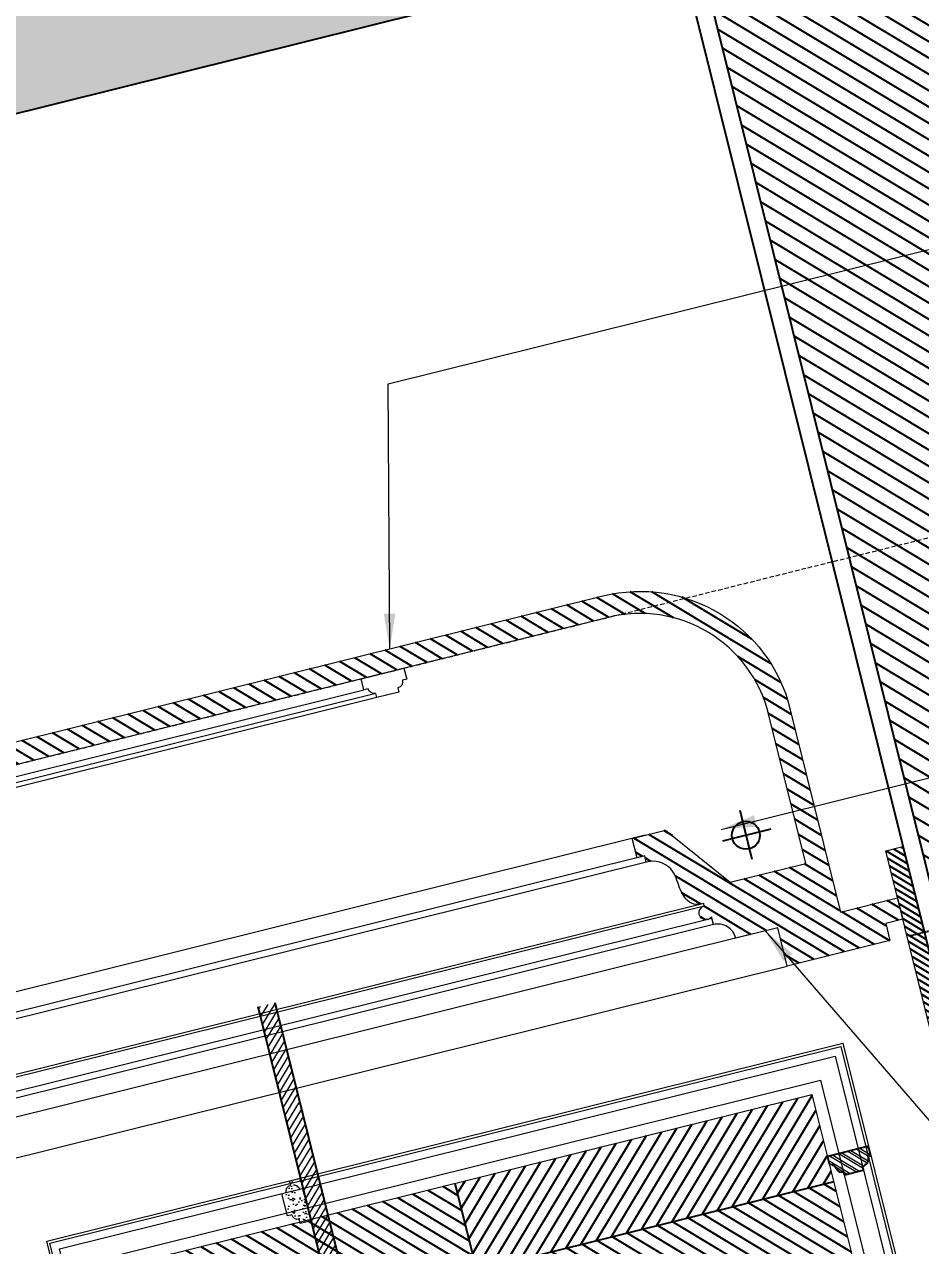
# Model space of a CAD drawing. Header units: inches. Extents: x 252212 to 296477, y 417293 to 492071.
# Drawn here: x 269069 to 270085, y 475227 to 476613 of the extents above; entities that cross this region are included whole.
import ezdxf

# ---------------------------------------------------------------- set-up
doc = ezdxf.new("R2010")
doc.units = ezdxf.units.IN
doc.header["$MEASUREMENT"] = 0
for name, pattern in [('DASHED', [0.75, 0.5, -0.25]), ('HIDDEN', [0.375, 0.25, -0.125]), ('HIDDEN2', [0.1875, 0.125, -0.0625])]:
    doc.linetypes.add(name, pattern=pattern)
for name, color, linetype in [('8', 8, 'Continuous'), ('A-DIM', 9, 'Continuous'), ('A-Hidden', 8, 'HIDDEN'), ('gypsum', 31, 'Continuous'), ('Layer1', 1, 'Continuous'), ('Layer2', 2, 'Continuous'), ('Layer3', 7, 'Continuous'), ('Layer7', 8, 'Continuous'), ('LIGHT', 130, 'Continuous'), ('MARBLE HATCH', 251, 'Continuous'), ('WOOD LINES', 35, 'Continuous')]:
    doc.layers.add(name, color=color, linetype=linetype)
for name, color, linetype, lineweight in [('GRC', 41, 'Continuous', 0), ('GRC Hatch', 253, 'Continuous', 0), ('ID-NOTES', 3, 'Continuous', 0), ('Marble', 6, 'Continuous', 0)]:
    doc.layers.add(name, color=color, linetype=linetype, lineweight=lineweight)
doc.styles.add('ZZ-Dim All', font='romans.shx', dxfattribs={"width": 0.8})
doc.dimstyles.new('DIM 0200', dxfattribs={"dimscale": 200, "dimtxt": 1, "dimasz": 0.8, "dimexe": 0.5, "dimexo": 1, "dimgap": 0.4, "dimtad": 1, "dimdec": 0, "dimrnd": 10, "dimdsep": 46, "dimtxsty": 'ZZ-Dim All', "dimblk1": 'ARCHTICK', "dimblk2": 'ARCHTICK', "dimsah": 1, "dimcen": 1, "dimdle": 0.5, "dimclrd": 256, "dimclre": 256, "dimclrt": 256, "dimadec": 0, "dimazin": 2, "dimtfac": 1, "dimtdec": 0, "dimtix": 1, "dimtmove": 2, "dimatfit": 2, "dimfxl": 1, "dimfxlon": 1, "dimtolj": 1, "dimtzin": 0, "dimlwd": -1, "dimlwe": -1, "dimarcsym": 0})
doc.dimstyles.new('DIM-100', dxfattribs={"dimscale": 50, "dimtxt": 1.25, "dimasz": 1, "dimexe": 1, "dimexo": 1, "dimgap": 0.6, "dimtad": 1, "dimdec": 0, "dimrnd": 5, "dimdsep": 46, "dimtxsty": 'ZZ-Dim All', "dimblk1": 'ARCHTICK', "dimblk2": 'ARCHTICK', "dimsah": 1, "dimcen": 1, "dimdle": 1, "dimclrd": 256, "dimclre": 8, "dimclrt": 256, "dimazin": 2, "dimtfac": 1, "dimtdec": 0, "dimtix": 1, "dimtmove": 2, "dimatfit": 2, "dimfxl": 0.1, "dimtolj": 1, "dimtzin": 0, "dimlwd": -1, "dimlwe": -1, "dimarcsym": 0})
pattern_1 = [(148.9714232829857, (251801.224475468, 417538.05805384), (-6.443319121378967, -10.71137893550929), [])]

# ---------------------------------------------------------------- blocks, each defined once
blk = doc.blocks.new('GF-11_SEC B')
at = {"layer": 'Layer7', "ltscale": 300}
h = blk.add_hatch(dxfattribs=at)
h.set_pattern_fill('AR-CONC', color=256, scale=10, style=0)
h.set_pattern_definition([(130, (22218.07077356131, 5882.543986641489), (-71.72601826007534, -6.27521349825951), [7.5, -82.5]), (185, (22218.07077356131, 5882.543986641489), (13.8751333613, 75.21921337000119), [6, -66]), (79.5486, (22212.09360556132, 5882.021052641487), (-57.85093817140214, 68.94395420609536), [6.374018999999998, -70.11421119999997]), (133.8157999999999, (22218.07077356131, 5902.543986641489), (-106.7241048625644, -16.5519014329018), [11.24999999999998, -123.7499999999999]), (83.3644, (22209.17709906132, 5901.164655941489), (-93.46627055487032, 97.41178709004416), [9.561028799999992, -105.1712999999999]), (188.8158, (22218.07077356131, 5902.543986641489), (-93.46619451336271, 97.41186009253248), [8.999999999999998, -98.99999999999999]), (159, (22208.07077356131, 5897.543986641489), (-59.69070521184615, -40.26188906653388), [7.5, -82.5]), (214, (22208.07077356131, 5897.543986641489), (-24.33153319215817, 72.5150045046853), [5.999999999999999, -65.99999999999999]), (108.5485999999999, (22203.09655026131, 5894.188826041489), (-84.02226285814899, 32.25304967099524), [6.374018999999998, -70.11421119999999]), (142.5, (22218.07077356131, 5882.543986641489), (-1.215985531729064, 33.28938538313115), [0, -65.19999999999999, 0, -67, 0, -66.25]), (172.5, (22218.07077356131, 5882.543986641489), (-26.30695374421486, 39.44117118823604), [0, -38.2, 0, -63.7, 0, -25.25]), (212.5, (22240.37077356131, 5882.543986641489), (-53.3822436172409, -2.255487173437975), [0, -25, 0, -77.99999999999999, 0, -103.5]), (222.5, (22250.37077356132, 5882.543986641489), (-58.31861693423861, 10.01049823323177), [0, -32.5, 0, -51.79999999999999, 0, -73.5])])
h.paths.add_polyline_path([(18072.8079746741, 2028.184395076765), (18072.80797467427, 1778.184395076707), (22068.07078835386, 1778.184395076765), (22068.0707883538, 2028.184395076765)])
h.paths.add_polyline_path([(18072.80797467427, -2471.815604923293), (18072.80797467427, -2671.815604923293), (22068.07078835391, -2671.815604923293), (22068.07078835391, -2471.815604923235)])
at = {"layer": 'Layer7'}
h = blk.add_hatch(dxfattribs=at)
h.set_pattern_fill('ANSI31,_O', color=8, scale=5)
h.set_pattern_definition([(45, (-114263.2526085608, 66663.31839147348), (-11.22532015133644, 11.22532015133644), [])])
h.paths.add_polyline_path([(18422.80798021686, 1778.184395076765), (18072.80798021681, 1778.184395076649), (18072.80798021675, 978.1843950700131), (18222.80798021669, 978.1843950698385), (18222.80798021675, 928.1843950701295), (18322.80798347021, 928.1843950700713), (18322.80798346968, 428.1844102098257), (18422.80798021657, 428.1844101063325)])
h.paths.add_polyline_path([(18422.80796968041, -871.8156350151985), (18322.80798346852, -871.8379803928547), (18322.80798004556, -1371.837945683976), (18222.82943372708, -1371.837945683685), (18222.80798021628, -1421.837945683452), (18072.80798021634, -1421.837945683743), (18072.80798021564, -2471.815604923293), (18422.80797467352, -2471.815604923351)])
at = {"layer": 'Layer1'}
blk.add_line((18442.80797467427, 1778.184395076649), (18442.80797467433, 408.1844101666356), dxfattribs=at)
at = {"layer": 'Layer3'}
blk.add_line((22072.82650105684, 1778.184395076707), (18072.80797467427, 1778.184395076707), dxfattribs=at)
blk.add_lwpolyline([(18322.80798347021, 928.1843950700713), (18222.80798021675, 928.1843950701295), (18222.80798021669, 978.1843950698385), (18072.80798021675, 978.1843950700131), (18072.80798021681, 1778.184395076649), (18422.80798021686, 1778.184395076765), (18422.80798021657, 428.1844101063325), (18322.80798346968, 428.1844102098257), (18322.80798347015, 928.1843753973371)], dxfattribs=at)
blk = doc.blocks.new('L1')
at = {"layer": 'LIGHT', "elevation": 3.648573589799419e-06}
for points in [[(-58.16092766117072, 76.66339870879892), (-58.16092766117072, 19.49658948095748)], [(-58.16092766122892, 76.66339870856609), (-58.16092766128713, 19.49658948078286)], [(-29.19216362002771, 47.41520166554255), (-85.49162586161401, 47.41520166554255)], [(-29.19216362008592, 47.41520166536793), (-85.49162586173043, 47.41520166536793)]]:
    blk.add_lwpolyline(points, dxfattribs=at)
at = {"layer": 'LIGHT'}
for centre, radius in [((-58.16092766122892, 47.41520166560076, 3.648573589799419e-06), 15.87653305614366), ((-58.16092766128713, 47.41520166542614, 3.648573589799419e-06), 15.87653305614367)]:
    blk.add_circle(centre, radius, dxfattribs=at)
blk = doc.blocks.new('SECTION A AND B CEILING')
at = {"layer": '8'}
h = blk.add_hatch(dxfattribs=at)
h.set_pattern_fill('ANSI31', color=256, scale=100, style=0)
h.set_pattern_definition([(45, (0, 0), (-8.838834764831843, 8.838834764831843), [])])
edge = h.paths.add_edge_path()
edge.add_line((113691.1493651548, 11126.91300424462), (116053.4967238371, 11126.91300424463))
edge.add_arc((116053.4967238372, 10976.91300424462), 149.9999999999282, -1.1937117960769683e-12, 90.0000000000203, ccw=False)
edge.add_line((116203.4967238371, 10976.91300424468), (116203.496723837, 10801.91300424278))
edge.add_line((116203.496723837, 10801.9130042427), (116114.9967238365, 10801.91300424276))
edge.add_line((116114.9967238365, 10801.91300424282), (116058.3903619259, 10876.91300424282))
edge.add_line((116058.3903619258, 10876.91300424293), (116019.3185105588, 10876.91300424475))
edge.add_line((116019.3185105589, 10876.91300424468), (116019.3185105587, 10854.41300424285))
edge.add_line((116019.3185105587, 10854.41300424282), (116028.3185105587, 10854.41300424279))
edge.add_line((116028.3185105588, 10854.41300424282), (116028.3185105588, 10846.91300424279))
edge.add_arc((116029.2070495836, 10818.97687920788), 27.95025194104063, 29.519025341437327, 91.82174081902218, ccw=False)
edge.add_arc((116021.0670750178, 10817.33650202246), 35.93479784850182, 6.527251481805308, 25.396680804794073, ccw=False)
edge.add_arc((115725.4759079433, 10783.27314875694), 333.482178663346, 4.751447810958609, 6.5686573676051125, ccw=False)
edge.add_arc((116110.9731967425, 10816.63756155031), 53.47024035356978, 186.1635720953731, 202.8448179783845)
edge.add_arc((116077.9926322007, 10803.74599041138), 18.09530210372783, -154.2285071236143, -83.16902979887092)
edge.add_line((116080.1448997484, 10785.77914030827), (116080.1448997484, 10782.77914030826))
edge.add_arc((116080.1448997484, 10774.97963166016), 7.79950864814153, 89.999999999499, 308.4673023854108)
edge.add_line((116084.9967238364, 10768.87290273432), (116084.9967238365, 10759.87290273446))
edge.add_arc((116084.9967238365, 10738.87290273444), 21.00000000006958, 5.491074261954054e-11, 90.0000000000548, ccw=False)
edge.add_line((116105.9967238365, 10738.87290273438), (116154.9967238364, 10738.8729027344))
edge.add_line((116154.9967238365, 10738.87290273444), (116154.9967238366, 10693.87376103482))
edge.add_line((116154.9967238365, 10693.8737610348), (116275.0047884419, 10693.87382241754))
edge.add_line((116275.0047884419, 10693.87382241758), (116275.0047769621, 10713.87383389736))
edge.add_line((116275.0047769622, 10713.87383389735), (116295.0047383233, 10713.87383389743))
edge.add_line((116295.0047383234, 10713.87383389735), (116295.0047289171, 10738.87385082859))
edge.add_line((116295.004728917, 10738.87385082868), (116228.4967302596, 10738.87384837997))
edge.add_line((116228.4967302596, 10738.87384837994), (116228.4967238369, 10976.91300424466))
edge.add_arc((116053.496723837, 10976.91300424479), 174.999999999982, -2.661488157448671e-11, 89.99999999996881)
edge.add_line((116053.496723837, 11151.91300424474), (113691.1493651548, 11151.91300424462))
edge.add_line((113691.1493651548, 11151.91300424456), (113166.4938635723, 11151.91300387654))
edge.add_arc((113166.4938635723, 10976.91300387651), 175.0000000000809, 90.00000000000107, 180.0000000000011)
edge.add_line((112991.4938635722, 10976.91300387646), (112991.4938571496, 10738.87384801183))
edge.add_line((112991.4938571496, 10738.87384801178), (112924.9862361397, 10738.87385046039))
edge.add_line((112924.9862361396, 10738.87385046046), (112924.9862267333, 10713.87383352914))
edge.add_line((112924.9862267333, 10713.87383352919), (112944.9861880946, 10713.87383352931))
edge.add_line((112944.9861880946, 10713.87383352924), (112944.9861766146, 10693.87382204939))
edge.add_line((112944.9861766146, 10693.8738220493), (113064.9938635729, 10693.87376066643))
edge.add_line((113064.9938635729, 10693.87376066647), (113064.9938635729, 10738.87290236624))
edge.add_line((113064.9938635729, 10738.87290236627), (113113.9938635728, 10738.87290236617))
edge.add_arc((113134.9938635728, 10738.87290236616), 20.99999999999904, 90.00000000017059, 180.0000000001706, ccw=False)
edge.add_line((113134.9938635728, 10759.87290236616), (113134.9938635728, 10768.87290236603))
edge.add_arc((113139.8456876609, 10774.97963129182), 7.799508648237652, -128.4673023860859, 90.0000000005354)
edge.add_line((113139.8456876609, 10782.77913993999), (113139.8456876609, 10785.77913994001))
edge.add_arc((113141.9979552086, 10803.74599004327), 18.0953021037371, -96.83097020117899, -25.77149287642497)
edge.add_arc((113109.0173906665, 10816.63756118226), 53.47024035371815, -22.84481797846451, -6.163572095457504)
edge.add_arc((113494.5146794609, 10783.27314839012), 333.4821786582708, 173.4313426325419, 175.2485521891882, ccw=False)
edge.add_arc((113198.9235123915, 10817.33650165389), 35.93479784879082, 154.6033191948509, 173.4727485178063, ccw=False)
edge.add_arc((113190.7835378258, 10818.97687883966), 27.95025194105067, 88.17825918117433, 150.4809746587671, ccw=False)
edge.add_line((113191.6720768505, 10846.91300387471), (113191.6720768506, 10854.41300387462))
edge.add_line((113191.6720768505, 10854.41300387459), (113200.6720768505, 10854.41300387461))
edge.add_line((113200.6720768506, 10854.41300387448), (113200.6720768506, 10876.91300387634))
edge.add_line((113200.6720768505, 10876.91300387646), (113161.6002254834, 10876.9130038746))
edge.add_line((113161.6002254835, 10876.91300387459), (113104.9938635727, 10801.91300387463))
edge.add_line((113104.9938635727, 10801.91300387454), (113016.4938635721, 10801.91300387445))
edge.add_line((113016.4938635721, 10801.91300387459), (113016.4938635722, 10976.91300387655))
edge.add_arc((113166.4938635721, 10976.91300387646), 149.9999999999422, 89.99999999997732, 179.9999999999988, ccw=False)
edge.add_line((113166.4938635723, 11126.91300387646), (113691.1493651549, 11126.91300424462))
at = {"layer": 'gypsum', "lineweight": 0, "ltscale": 5}
blk.add_lwpolyline([(116053.496723837, 11151.91300424474), (113691.1493651548, 11151.91300424456), (113166.4938635723, 11151.91300387646, 0.4142135623730951), (112991.4938635722, 10976.91300387646), (112991.4938571496, 10738.87384801178), (112924.9862361396, 10738.87385046046), (112924.9862267333, 10713.87383352919), (112944.9861880946, 10713.87383352924), (112944.9861766146, 10693.8738220493), (113064.9938635729, 10693.87376066647), (113064.9938635729, 10738.87290236627), (113113.9938635729, 10738.8729023661, -0.414213562373118), (113134.9938635728, 10759.87290236616), (113134.9938635729, 10768.8729023661, 1.40801218203971), (113139.8456876609, 10782.77913993999), (113139.8456876608, 10785.77913994016, 0.3203886580188107), (113158.2934118203, 10795.87845853402, 0.0729144724568156), (113162.1785424252, 10810.89660767454, -0.0079292386621575), (113163.2216474719, 10821.42141752772, -0.0825199636140567), (113166.4614483784, 10832.748318433, -0.2787474963378631), (113191.6720768505, 10846.91300387471), (113191.6720768505, 10854.41300387459), (113200.6720768506, 10854.41300387448), (113200.6720768505, 10876.91300387646), (113161.6002254835, 10876.91300387459), (113104.9938635727, 10801.91300387454), (113016.4938635721, 10801.91300387459), (113016.4938635721, 10801.91300387459), (113016.4938635723, 10976.91300387651, -0.4142135623730951), (113166.4938635723, 11126.91300387646), (113691.1493651548, 11126.91300424462), (116053.4967238371, 11126.91300424456, -0.4142135623730951)], format="xyb", dxfattribs=at)
at = {"xscale": -1, "rotation": 359.9999999999999}
blk.add_blockref('L1', (113016.4938635724, 10801.91300387459), dxfattribs=at)
blk = doc.blocks.new('_ARCHTICK')
at = {"color": 0, "linetype": 'ByBlock', "const_width": 0.15}
blk.add_lwpolyline([(-0.5, -0.5), (0.5, 0.5)], dxfattribs=at)
blk = doc.blocks.new('*D86')
at = {"layer": 'A-DIM', "transparency": 16777216}
blk.add_line((271823.6296064265, 476512.2822628453), (271952.3254933622, 475995.012314042), dxfattribs=at)
at = {"layer": 'A-DIM', "color": 8, "linetype": 'HIDDEN2', "transparency": 16777216}
for p, q in [((271527.7219551732, 476387.1366599107), (271884.2223158757, 476475.8333456927)), ((270072.9527105451, 475578.9518302048), (271988.7744105147, 476055.6050234912))]:
    blk.add_line(p, q, dxfattribs=at)
at = {"layer": 'Defpoints', "color": 0, "transparency": 16777216}
for p in [(271479.2011418722, 476375.0647637624, -4.885294391293436e-05), (271940.2535972137, 476043.5331273429), (270024.4318972441, 475566.8799340565)]:
    blk.add_point(p, dxfattribs=at)
at = {"layer": 'A-DIM', "transparency": 16777216, "xscale": 49.99999999999999, "yscale": 49.99999999999999, "zscale": 49.99999999999999}
for p, rotation in [((271835.7015025748, 476463.7614495443), 103.9714232829857), ((271940.2535972138, 476043.5331273428), 283.9714232829857)]:
    blk.add_blockref('_ARCHTICK', p, dxfattribs=dict(at, rotation=rotation))
at = {"layer": 'A-DIM', "color": 3, "transparency": 16777216, "insert": (271834.6046552632, 476240.3682026804), "char_height": 50, "attachment_point": 5, "rotation": 103.97142328298571, "style": 'ZZ-Dim All'}
blk.add_mtext('\\A1;435', dxfattribs=at)
blk = doc.blocks.new('side')
at = {"layer": 'GRC Hatch'}
h = blk.add_hatch(dxfattribs=at)
h.set_pattern_fill('ANSI31', color=256, scale=50, angle=-13.97142328298568, style=0)
h.set_pattern_definition([(45.00000000000001, (-117061.3490043361, -43787.65705922717), (-4.419417382415927, 4.419417382415926), [])])
h.paths.add_polyline_path([(-20.00000000017462, 3099.999999971478), (-1.164153218269348e-10, 3099.999999971769), (1.164153218269348e-10, 2454.698018647498), (-20, 2454.698018647556)])
at = {"layer": 'Marble', "lineweight": 0}
h = blk.add_hatch(dxfattribs=at)
h.set_pattern_fill('AR-SAND', color=256, scale=5, angle=90)
h.set_pattern_definition([(232.4999999999998, (-86465.46297383576, 17179.43229043274), (-9.634118845065803, 0.3149667905480442), [0, -7.599999999999995, 0, -8.499999999999995, 0, -8.124999999999995]), (262.4999999999998, (-86465.46297383576, 17179.43229043274), (-14.1107303261487, -8.848883526338632), [0, -4.099999999999991, 0, -6.849999999999993, 0, -2.624999999999997]), (302.4999999999997, (-86465.46297383576, 17185.58229043271), (-0.02829526768482449, -15.57070930875747), [0, -2.499999999999991, 0, -8.999999999999968, 0, -11.74999999999997]), (312.4999999999996, (-86465.46297383576, 17185.58229043271), (-4.388377824671247, -15.03063302286148), [0, -1.249999999999998, 0, -5.899999999999991, 0, -6.749999999999994])])
edge = h.paths.add_edge_path()
edge.add_line((-20.00002957176184, 2849.965394335333), (-32.9289026161423, 2849.965394335333))
edge.add_line((-32.92890261608409, 2849.965394335333), (-32.92890261602588, 2854.965394335217))
edge.add_arc((-32.92166088474914, 2862.043703878415), 7.078313247886146, 180.0586185878841, 269.94138141352937, ccw=False)
edge.add_line((-39.99997042806353, 2862.036462147138), (-44.99997042812174, 2862.036462147196))
edge.add_line((-44.99997042817995, 2862.036462146905), (-45.00002957164543, 2887.894326523179))
edge.add_line((-45.0000295714708, 2887.894326523179), (-40.00002957158722, 2887.894326523179))
edge.add_arc((-32.92172002827283, 2887.887084791961), 7.078313247798921, 90.05861858764968, 179.941381413293, ccw=False)
edge.add_line((-32.92896175989881, 2894.9653943351), (-32.9289617597824, 2899.965394334984))
edge.add_line((-32.92896175989881, 2899.965394335217), (-20.00002957187826, 2899.965394368977))
edge.add_line((-20.00002957193647, 2899.965394368919), (-20.00002957187826, 2849.965394335275))
at = {"layer": 'Layer1', "color": 6}
for p, q in [((-19.99999999976717, 2454.698018647963, -0.001166761710759081), (-19.99999999988358, 3099.999999971478, 0.0007764560937272806)), ((0, 2454.698018647672, -0.001166761710759081), (2.91038304567337e-10, 3099.999999971536, 0.0007764560937272806))]:
    blk.add_line(p, q, dxfattribs=at)
at = {"layer": 'Marble', "elevation": -0.001166662361714234}
blk.add_lwpolyline([(-20.00002957176184, 2849.965394335333), (-32.92890261608409, 2849.965394335333), (-32.9289026161423, 2854.965394334984, -0.4136143785872561), (-39.99997042806353, 2862.036462147138), (-44.99997042817995, 2862.036462146905), (-45.0000295714708, 2887.894326523179), (-45.0000295714708, 2887.894326523179), (-40.00002957176184, 2887.894326523528, -0.4136143785872561), (-32.92896175989881, 2894.9653943351), (-32.92896175989881, 2899.965394335217), (-20.00002957193647, 2899.965394368919), (-20.00002957176184, 2849.965394335333)], format="xyb", dxfattribs=at)

msp = doc.modelspace()

# ---------------------------------------------------------------- hatches: boundary and pattern name
at = {"layer": 'Layer7'}
h = msp.add_hatch(dxfattribs=at)
h.set_pattern_fill('ANSI31', color=256, scale=50, angle=13.97142328298568, style=0)
h.set_pattern_definition([(148.9714232829857, (302406.9959018655, 482976.2721096273), (3.221659560689482, 5.355689467754646), [])])
h.paths.add_polyline_path([(270813.2468369576, 472671.6790107409), (270793.8385116373, 472666.8502522815), (270045.3809504411, 475675.1406769402), (270064.7892757616, 475679.9694353994)])
at = {"layer": 'MARBLE HATCH', "lineweight": 0}
h = msp.add_hatch(dxfattribs=at)
h.set_pattern_fill('ANSI32', color=256, scale=20, angle=103.9714232829857)
h.set_pattern_definition([(148.9714232829857, (395569.0118927207, 471010.2465192823), (-3.865991472827379, -6.426827361305575), []), (148.9714232829857, (395568.1582807593, 471013.6774588879), (-3.865991472827379, -6.426827361305575), [])])
edge = h.paths.add_edge_path()
edge.add_arc((270016.815665693, 475326.0663394269), 9.000000000000908, -391.0285767124589, -346.0285767159705)
edge.add_line((270025.5494120871, 475328.2392807338), (270028.4606608851, 475328.9635945027))
edge.add_line((270028.4606608852, 475328.9635945027), (270025.6841247711, 475340.1233815619))
edge.add_line((270025.684124771, 475340.1233815619), (269979.1041440021, 475328.5343612595))
edge.add_line((269979.1041440021, 475328.5343612595), (269981.2054281376, 475320.088627965))
edge.add_arc((269981.7464125853, 475320.216836383), 0.5559690378092006, -166.667393813865, -78.68266006097322)
edge.add_arc((269981.6604921286, 475311.2907398297), 8.383206985183579, -336.45988938760536, -271.33303908928974, ccw=False)
edge.add_arc((269995.496267847, 475317.1751920803), 6.652654768867352, -157.5893295848267, -73.1391556850412)
edge.add_line((269997.4258586775, 475310.8085214669), (269998.1049028359, 475308.0792257187))
edge.add_arc((269998.6507619856, 475308.2150345505), 0.5625, -166.0285767170156, -76.02857671701564)
edge.add_line((269998.7865708172, 475307.6691754008), (270019.5292185034, 475312.8299110042))
edge.add_arc((270019.3934096717, 475313.3757701538), 0.5625, -436.0285767170157, -346.0285767170157)
edge.add_line((270019.9392688213, 475313.5115789855), (270018.9886069996, 475317.332593033))
edge.add_arc((270011.7859257982, 475332.870737786), 17.12637027672543, -425.1299973156929, -401.927156116282)
at = {"layer": 'WOOD LINES'}
h = msp.add_hatch(dxfattribs=at)
h.set_pattern_fill('ANSI31', color=256, scale=100, style=0)
h.set_pattern_definition([(58.97142328298568, (251801.224475468, 417538.05805384), (-10.71137893550929, 6.443319121378966), [])])
h.paths.add_polyline_path([(269556.8317373594, 475297.9943602756), (269961.6442949934, 475398.7110340929), (269986.2730282737, 475299.7202744961), (269581.4604704579, 475199.0035959336)])
h = msp.add_hatch(dxfattribs=at)
h.set_pattern_fill('ANSI31', color=256, scale=100, angle=90, style=0)
h.set_pattern_definition(pattern_1)
h.paths.add_polyline_path([(269152.0191797256, 475197.2776864584), (269556.8317373594, 475297.9943602756), (269581.460470458, 475199.0035959336), (269176.6479152082, 475098.2869180096)])
h = msp.add_hatch(dxfattribs=at)
h.set_pattern_fill('ANSI31', color=256, scale=100, angle=90, style=0)
h.set_pattern_definition(pattern_1)
h.paths.add_polyline_path([(269581.4604704579, 475199.0035959336), (269986.2730282736, 475299.720274496), (270010.9017615539, 475200.7295148991), (269606.0892013541, 475100.0128404435)])

# ---------------------------------------------------------------- linework, layer by layer
at = {"layer": '8', "color": 6, "lineweight": 0, "ltscale": 5, "elevation": -5.713051952758471e-05}
msp.add_lwpolyline([(270813.2468369576, 472671.6790107409), (270793.8385116373, 472666.8502522815), (270045.3809504411, 475675.1406769402), (270064.7892757616, 475679.9694353994)], close=True, dxfattribs=at)
at = {"layer": 'A-Hidden', "linetype": 'DASHED', "lineweight": 0, "ltscale": 10}
for p, q in [((265584.4753775301, 475647.2848206846, 0.0002054036347569323), (272256.5018704552, 477307.2737087948, -0.001099820893054603)), ((265757.5769160406, 474951.534349593, 0.001422925892541478), (272429.6034089659, 476611.5232377031, 0.0001177013647298984))]:
    msp.add_line(p, q, dxfattribs=at)
at = {"layer": 'GRC'}
for p, q in [((269466.9667028423, 475853.8145649704, -5.824427100228471e-05), (267202.5537343847, 475290.4324546461, -5.824427100228471e-05)), ((267212.5604710118, 475300.2087474093, -5.824427100228471e-05), (269453.54551774, 475857.7620331597, -5.824427100228471e-05)), ((269468.1738924572, 475848.9624836404, -5.824427100228471e-05), (267203.7609239994, 475285.5803733158, -5.824427100228471e-05)), ((269772.5953713058, 475692.842768714, -5.713051952758471e-05), (267022.542763694, 475008.6343392878, -5.713051952758471e-05)), ((269775.5034991609, 475662.6517376308, -5.713051952758471e-05), (267021.0521549892, 474977.348909999, -5.713051952758471e-05)), ((269771.9682093452, 475669.5008056046, -5.713051952758471e-05), (267027.9751169611, 474986.7999733007, -5.713051952758471e-05)), ((269839.5565117461, 475612.4989946065, -5.713051952758471e-05), (266986.2433308107, 474902.5995094732, -5.713051952758471e-05)), ((269838.8321979772, 475615.4102434047, -5.713051952758471e-05), (266989.6962079162, 474906.5500362842, -5.713051952758471e-05)), ((269849.7952351838, 475591.4418234021, -5.713051952758471e-05), (266987.0654762186, 474879.199509608, -5.713051952758471e-05)), ((269848.0309950975, 475598.5328688182, -5.713051952758471e-05), (266990.009525147, 474887.461969355, -5.713051952758471e-05)), ((269890.0374347745, 475579.8138166257, -5.713051952758471e-05), (266971.7569310145, 474853.7505716393, -5.713051952758471e-05)), ((266935.070031762, 474798.251965174, -5.713051952758471e-05), (269933.659069495, 475544.2958373591, -5.713051952758471e-05))]:
    msp.add_line(p, q, dxfattribs=at)
at = {"layer": 'GRC', "elevation": -5.824427100228471e-05}
msp.add_lwpolyline([(269498.9447971311, 475882.3803728986), (269502.0663173853, 475869.8339841948), (269497.214236055, 475868.6267945801, -0.4136143785872561), (269492.059580758, 475860.0576914316), (269493.2667703729, 475855.2056101016), (269468.1738924572, 475848.9624836404), (269468.1738924572, 475848.9624836404), (269466.9667028423, 475853.8145649704, -0.4136143785872561), (269458.3975996939, 475858.9692202676), (269453.5455183638, 475857.7620306527), (269450.4239837974, 475870.3084767422), (269498.9447971311, 475882.3803728986)], format="xyb", dxfattribs=at)
at = {"layer": 'Layer2', "elevation": -5.713051952758471e-05}
msp.add_lwpolyline([(270025.5494120871, 475328.2392807338), (270028.4606608852, 475328.9635945027), (270025.684124771, 475340.1233815619), (269979.1041440021, 475328.5343612595), (269981.2054281376, 475320.088627965, 0.4039487428654904), (269981.8555175657, 475319.6716779894, -0.2920740279980925), (269989.346054501, 475314.6389170018, 0.3861194286995925), (269997.4258586775, 475310.8085214669), (269998.1049028359, 475308.0792257188, 0.4142135623730951), (269998.7865708172, 475307.6691754008), (270019.5292185034, 475312.8299110042, 0.4142135623730951), (270019.9392688213, 475313.5115789855), (270018.9886069996, 475317.332593033, 0.4142135623730951), (270025.5494120871, 475328.2392807338, -0.4142135623730951)], format="xyb", dxfattribs=at)
at = {"layer": 'Marble', "ltscale": 1000, "elevation": -5.713051952758471e-05}
for points in [[(269093.8501647452, 475232.2686557892), (269996.6352638848, 475456.8800483425), (270069.0707765344, 475165.7385455681), (269166.2856773948, 474941.1271530148)], [(269097.4857322869, 475230.0817177363), (269994.4483258594, 475453.2444808466), (270065.4352089926, 475167.9254836211), (269168.4726154201, 474944.7627205108)], [(269108.3924200152, 475223.5209125387), (269987.8875207446, 475442.3377932558), (270054.5285212643, 475174.4862888186), (269175.033420535, 474955.6694081016)], [(269135.6591457585, 475207.1188956814), (269971.4855040939, 475415.0710678561), (270027.2617955211, 475190.888305676), (269191.4354371855, 474982.9361335012)], [(269152.0191797261, 475197.2776864563), (269961.6442949929, 475398.7110340947), (270010.9017615535, 475200.729514901), (269201.2766462867, 474999.2961672627)]]:
    msp.add_lwpolyline(points, close=True, dxfattribs=at)
at = {"layer": 'WOOD LINES'}
for p, q in [((269986.2730282736, 475299.7202744962, -5.7126444216129e-05), (269176.6479152091, 475098.2869180058, -5.717855816632893e-05)), ((269556.8317373595, 475297.9943602756, -5.713051952758471e-05), (269606.0892013542, 475100.0128404435, -5.713051952758471e-05))]:
    msp.add_line(p, q, dxfattribs=at)

# ---------------------------------------------------------------- block references
at = {"xscale": -1, "rotation": 13.97142328298426}
msp.add_blockref('GF-11_SEC B', (288137.8014533326, 479426.1207048143, -5.713051952758471e-05), dxfattribs=at)
at = {"rotation": 13.97142328298567}
msp.add_blockref('side', (270101.4558236907, 472494.5866125417, 0.0003500264995140381), dxfattribs=at)
at = {"layer": 'gypsum', "color": 0, "xscale": -1, "rotation": 13.97142328298426}
msp.add_blockref('SECTION A AND B CEILING', (382235.6749012491, 492464.9640718973, -5.713051952758471e-05), dxfattribs=at)

# ---------------------------------------------------------------- dimensions: what is measured, and where the dimension line sits
at = {"layer": 'A-DIM'}
dim = msp.add_linear_dim(base=(271940.2535972137, 476043.5331273429, 0.0003524780833181828), p1=(271479.2011418721, 476375.0647637622, 0.0003036251394052485), p2=(270024.431897244, 475566.8799340564, 0.000352478083318176), angle=103.9714232876301, dimstyle='DIM-100', override={"dimtxt": 1, "dimclrt": 3}, dxfattribs=at)
dim.commit()
dim.dimension.update_dxf_attribs({"geometry": '*D86', "text_midpoint": (271834.6046552632, 476240.3682026804, 0.0003524780833181828)})

# ---------------------------------------------------------------- leaders
at = {"layer": 'ID-NOTES'}
for points in [[(269482.8422534743, 475904.1365632676, 0.0003533292514068636), (269480.9797235432, 476204.8484263636, 0.0003533292514068636), (270795.3311358602, 476531.8568310561, 0.0003533292514068636)], [(269858.6482402021, 475699.4949853207, 0.0003533292514068636), (270940.1532187099, 475968.5715917553, 0.0003533292514068636)], [(269908.472870527, 475584.4003371343, 0.0003524780833181828), (270109.2150481953, 475352.3285752587, 0.0003524780833181828), (271050.0447976556, 475586.4054230293, 0.0003524780833181828)], [(269724.0330330963, 475011.6428438975, 0.0003502805279381632), (270097.2815800447, 475140.852827376, 0.0003502805279381632), (271090.9732492753, 475388.08163123, 0.0003502805279381632)]]:
    msp.add_leader(points, dimstyle='DIM 0200', override={"dimasz": 0.2, "dimtad": 0, "dimclrd": 8}, dxfattribs=at)

doc.saveas('drawing.dxf')
